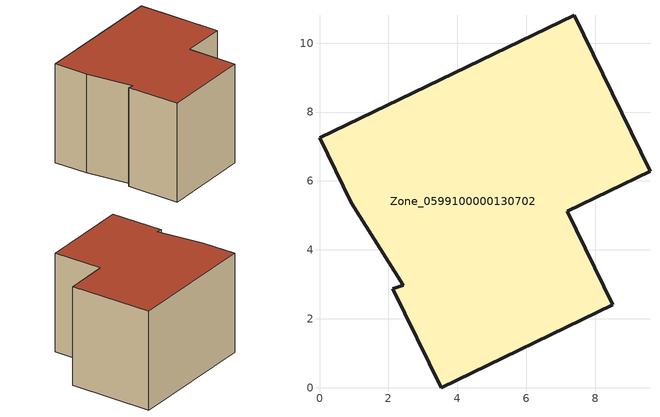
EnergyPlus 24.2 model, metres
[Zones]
Zone_0599100000130702
 floor ground (C_G): 8.51,2.41 3.53,0 2.13,2.88 2.43,2.97 0.92,5.37 0,7.26 7.4,10.81 9.59,6.28 7.2,5.12 z0
 wall outside (C_F): 8.51,2.41 7.2,5.12 9.59,6.28 7.4,10.81 0,7.26 0.92,5.37 2.43,2.97 2.13,2.88 3.53,0 8.51,2.41 z0:6.08
 roof outside (C_R): 3.53,0 8.51,2.41 7.2,5.12 9.59,6.28 7.4,10.81 0,7.26 0.92,5.37 2.43,2.97 2.13,2.88 z6.08
[BUILDING]
Pand.0599100000130702: North Axis=0; Terrain=City; Loads Convergence Tolerance Value=0.04; Temperature Convergence Tolerance Value=0.4; Solar Distribution=FullExterior; Maximum Number of Warmup Days=25; Minimum Number of Warmup Days=1
[Site:Location]
Rotterdam.The.Hague.AP_ZH_NLD Design_Conditions: Latitude=51.96; Longitude=4.45; Time Zone=1; Elevation=-4.5
[SITE:GROUNDTEMPERATURE:BUILDINGSURFACE]
18, 18, 18, 18, 18, 18, 18, 18, 18, 18, 18, 18
[MATERIAL] Thermal Absorptance=0.9; Solar Absorptance=0.7; Visible Absorptance=0.7
Name | Roughness | Thickness | Conductivity | Density | Specific Heat
G.TC.1946-1964 | MediumSmooth | 0.15 | 1 | 540 | 1210
F.TC.1946-1964 | Rough | 0.3 | 0.857143 | 1920 | 840
R.TC.1946-1964 | MediumRough | 0.2 | 0.235294 | 1500 | 1000
[CONSTRUCTION]
C_G: G.TC.1946-1964
C_F: F.TC.1946-1964
C_R: R.TC.1946-1964
[ZONE]
Zone_0599100000130702: Type=1; Multiplier=1; Ceiling Height=Autocalculate; Volume=Autocalculate; Floor Area=autocalculate; Part of Total Floor Area=Yes
[ZONEINFILTRATION:DESIGNFLOWRATE]
Infil_Zone_0599100000130702: Zone or ZoneList or Space or SpaceList=Zone_0599100000130702; Schedule=AlwaysOn; Design Flow Rate Calculation Method=Flow/Area; Flow Rate per Floor Area=0.003; Constant Term Coefficient=1; Temperature Term Coefficient=0; Velocity Term Coefficient=0; Velocity Squared Term Coefficient=0
[HVACTEMPLATE:ZONE:IDEALLOADSAIRSYSTEM]
Zone_0599100000130702: Maximum Heating Supply Air Temperature=50; Minimum Cooling Supply Air Temperature=13; Maximum Heating Supply Air Humidity Ratio=0.0156; Minimum Cooling Supply Air Humidity Ratio=0.0077; Heating Limit=NoLimit; Cooling Limit=NoLimit; Dehumidification Control Type=ConstantSensibleHeatRatio; Cooling Sensible Heat Ratio=0.7; Dehumidification Setpoint=60; Humidification Control Type=None; Humidification Setpoint=30; Outdoor Air Method=None; Outdoor Air Flow Rate per Person=0.00944; Outdoor Air Flow Rate per Zone Floor Area=0; Outdoor Air Flow Rate per Zone=0; Demand Controlled Ventilation Type=None; Outdoor Air Economizer Type=NoEconomizer; Heat Recovery Type=None; Sensible Heat Recovery Effectiveness=0.7; Latent Heat Recovery Effectiveness=0.65
[ZONECONTROL:THERMOSTAT]
ThermostatControl_Zone_0599100000130702: Zone or ZoneList=Zone_0599100000130702; Control Type Schedule=DualSetpointControlType; Control 1=Thermostat_Zone_0599100000130702; Temperature Difference Between Cutout And Setpoint=0
[THERMOSTATSETPOINT:DUALSETPOINT]
Thermostat_Zone_0599100000130702: Heating Setpoint Temperature Schedule=HeatingSetpoint_Zone_0599100000130702; Cooling Setpoint Temperature Schedule=CoolingSetpoint_Zone_0599100000130702
[SCHEDULE:COMPACT]
HeatingSetpoint_Zone_0599100000130702: Through: 12/31, For: AllDays, Until: 24:00, 21
CoolingSetpoint_Zone_0599100000130702: Through: 12/31, For: AllDays, Until: 24:00, 24
DualSetpointControlType: Through: 12/31, For: AllDays, Until: 24:00, 4
AlwaysOn: Through: 12/31, For: AllDays, Until: 24:00, 1
